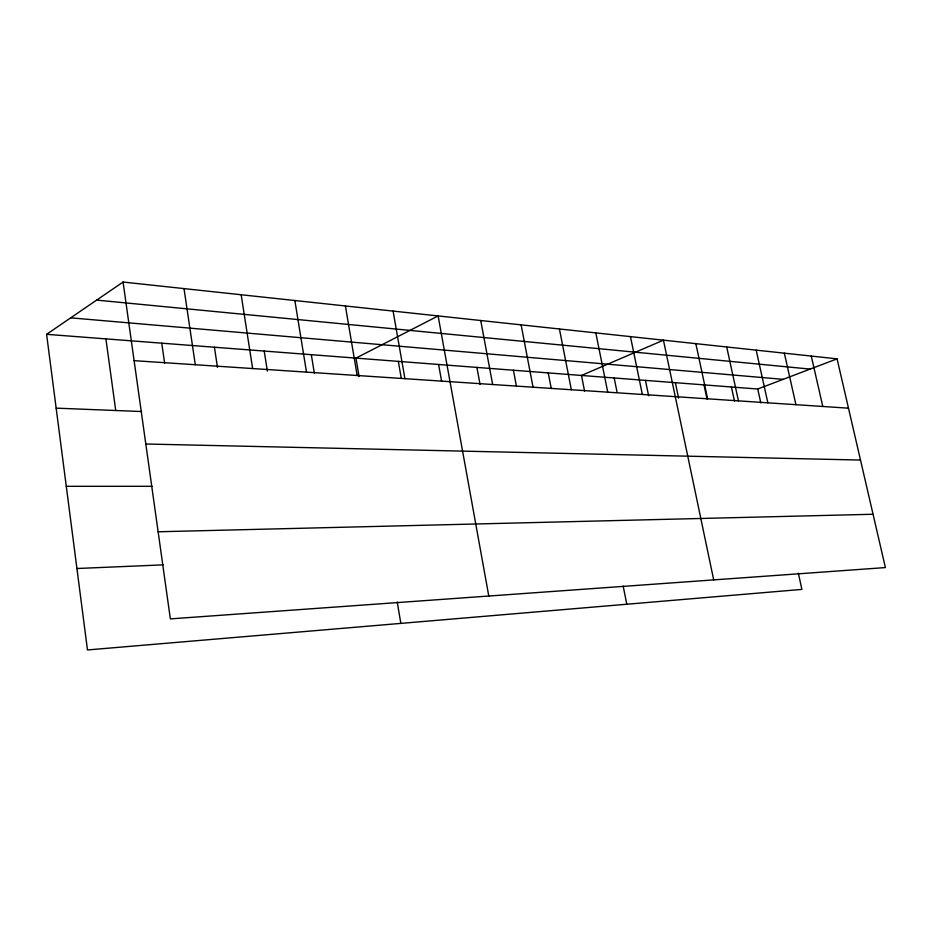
<?xml version="1.0" encoding="UTF-8"?>
<svg xmlns="http://www.w3.org/2000/svg" width="932" height="932" viewBox="0 0 932 932"><rect width="100%" height="100%" fill="white"/><g stroke="black" fill="none" stroke-linecap="round" stroke-linejoin="round"><path stroke-width="1.4" d="M798.34 573.192L801.904 589.397L87.468 649.953L46.6 334.32L123.071 282.046L837.064 358.843L885.4 567.576L170.358 618.883L123.071 282.046M46.6 334.32L757.739 389.017L837.064 358.843M76.925 568.508L163.123 564.862M158.125 531.776L873.051 514.254M66.277 486.318L152.102 486.306M145.8 444.005L860.504 460.058M56.165 408.146L141.606 411.536M134.103 360.661L848.493 408.181M70.681 317.847L783.16 379.347M96.66 300.104L810.118 369.095M811.283 356.071L822.793 406.469M784.348 353.181L795.928 404.686M756.19 350.152L767.852 402.81M757.739 389.017L760.815 402.95M726.715 346.972L738.447 400.853M731.422 386.99L734.509 401.214M695.843 343.652L707.621 398.803M703.986 384.881L707.004 399.001M675.362 382.679L678.601 398.104M713.691 579.89L663.444 340.168L581.475 375.456L584.574 391.079M645.457 380.373L648.614 395.716M630.463 336.627L642.346 394.469M614.188 377.973L617.077 392.232M595.828 332.899L607.734 392.162M623.17 586.053L626.782 604.239M559.421 328.984L571.351 389.739M548.237 372.893L551.255 388.469M521.116 324.86L533.046 387.199M513.415 370.225L516.351 385.755M480.737 320.515L492.655 384.508M476.916 367.418L480.038 384.345M488.787 596.037L438.133 315.936L355.954 358.109L359.076 376.54M438.599 364.47L441.64 381.409M393.094 311.09L404.919 378.672M398.325 361.371L401.284 378.334M397.23 602.014L400.842 623.392M345.411 305.964L357.166 375.491M311.311 354.673L314.34 373.173M294.861 300.523L306.5 372.124M264.21 351.049L267.356 371.064M241.167 294.745L252.642 368.548M214.43 347.228L217.471 367.359M184.012 288.594L195.301 364.727M161.749 343.174L164.615 363.049M105.91 338.875L115.731 410.511"/></g></svg>
